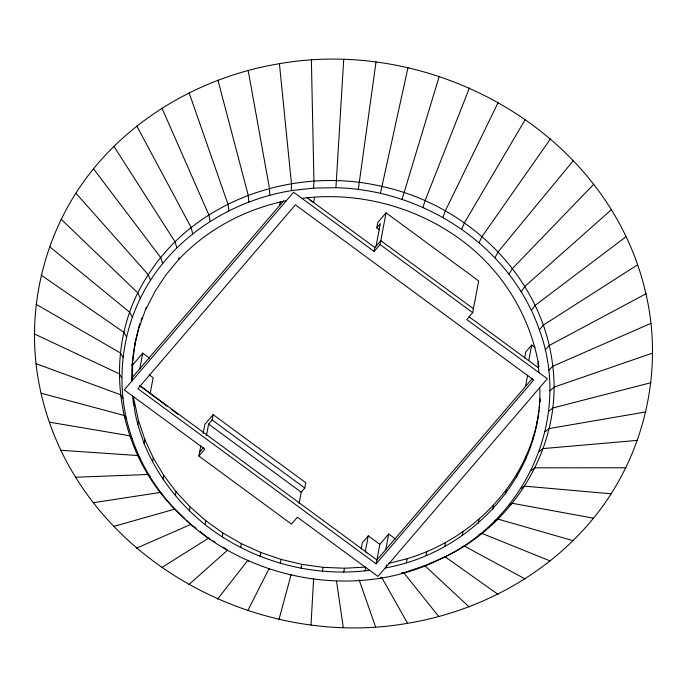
<?xml version="1.0" encoding="UTF-8"?>
<svg xmlns="http://www.w3.org/2000/svg" width="687" height="687" viewBox="0 0 687 687"><rect width="100%" height="100%" fill="white"/><g stroke="black" fill="none" stroke-linecap="round" stroke-linejoin="round"><path stroke-width="1.03" d="M176.645 510.991L174.841 509.11C114.6 448.551 100.199 346.78 148.298 274.731C196.757 198.801 295.865 166.108 381.869 186.443C467.813 204.889 542.962 277.041 552.769 366.257C562.705 444.644 515.525 523.125 445.107 556.805L442.668 557.938C330.155 615.853 174.051 560.695 132.196 438.804C113.776 386.721 120.457 326.729 150.505 280.287C181.729 231.785 234.928 199.874 291.425 190.625L291.451 183.644L279.42 63.685C436.322 36.145 609.781 134.223 645.935 293.804C664.071 371.59 644.028 456.426 593.491 518.196C547.264 574.787 479.311 611.404 407.58 623.315C250.678 650.855 77.219 552.777 41.065 393.196C22.929 315.41 42.972 230.574 93.509 168.804C139.736 112.213 207.689 75.596 279.42 63.685M539.853 387.459L547.307 378.76L466.765 319.549L472.69 312.637L478.684 280.923L386.06 212.824L380.066 244.538L374.149 251.451L293.607 192.24L131.81 381.105C131.2 362.289 134.248 343.534 139.418 325.475M135.193 342.495L132.668 361.929L132.548 377.206L131.81 381.105M291.151 575.294L291.176 574.444L279.025 619.339M291.425 190.625L313.555 188.092L313.933 181.067L311.383 60.018M310.988 624.981L313.65 578.411L313.272 579.201M343.706 59.46L335.926 187.706L313.555 188.092M442.668 557.938C526.13 518.573 571.919 417.584 539.372 329.88C510.098 245.706 423.63 189.784 335.926 187.706M385.261 567.917L386.017 567.797C470.543 552.752 543.305 475.679 539.759 387.571L377.962 576.436L297.419 517.225L291.503 524.138L198.878 456.039L200.784 445.966M537.852 418.383L538.909 410.208M539.175 408.155L539.57 405.09M539.973 402.024L540.368 398.949L539.819 401.878M376.012 62.019L358.296 189.475M134.454 346.394L139.916 323.474M131.938 365.827L132.668 361.929M139.178 327.373L146.425 307.029M139.796 368.739L142.75 353.144L149.611 358.185M369.606 570.296C311.597 577.784 251.03 560.85 205.112 524.653C178.422 503.193 156.945 475.258 144.098 443.441C138.92 428.482 133.347 413.007 133.888 397.172M137.769 424.48L138.499 420.581L134.334 401.191M532.356 378.494L376.897 559.957L150.213 393.29L153.158 377.695L149.027 374.655M146.056 308.978L155.013 291.417L165.953 274.86L178.749 259.514L179.118 257.565M144.098 443.441L144.837 439.543L138.499 420.581M152.54 461.75L153.278 457.851L144.837 439.543M162.982 479.208L163.721 475.31L153.278 457.851M175.314 495.636L176.052 491.737L163.721 475.31M203.12 433.6L204.872 424.326L213.159 414.647L305.784 482.746L304.779 488.053L301.224 492.201L299.103 503.442M189.414 510.836L190.153 506.937L176.052 491.737M206.478 435.352L208.608 424.102L212.154 419.955L213.159 414.647M205.112 524.653L205.851 520.755L190.153 506.937M279.54 205.619L280.33 201.463M222.245 536.933L222.974 533.035L205.851 520.755M240.613 547.539L241.352 543.64L222.974 533.035M314.62 197.324L313.641 202.528L309.348 199.556M260.03 556.358L260.768 552.46L241.352 543.64M280.279 563.288L281.017 559.39L260.768 552.46M301.138 568.269L301.868 564.37L323.105 567.325L344.488 568.235L365.785 567.093L365.046 570.991M379.344 229.698L376.768 227.809L377.773 222.502L386.06 212.824M374.149 251.451L374.879 247.552L380.804 240.639L473.429 308.738M376.064 246.169L380.323 223.661L376.768 227.809M322.366 571.223L323.105 567.325M343.749 572.134L344.488 568.235M361.173 548.982L362.35 542.756L368.266 535.843L379.842 544.362L376.158 563.855L137.898 388.679L295.401 204.829L533.67 379.997L376.158 563.855M368.266 535.843L365.329 551.403L366.746 552.949M385.785 549.548L388.73 533.988L395.592 539.037M386.017 567.797L386.566 564.877M406.438 562.601L407.176 558.703C471.136 539.613 525.151 485.915 537.603 419.388M426.095 555.448L426.825 551.549M444.747 546.414L445.485 542.515M462.214 535.611L462.952 531.712M478.298 523.151L479.037 519.252M492.819 509.17L493.549 505.263M524.593 358.228L525.77 351.993L531.695 345.08L535.053 347.545M528.75 360.675L531.695 345.08M525.521 386.463L527.685 375.025M505.615 493.816L506.353 489.917M538.333 361.645L537.964 363.595L538.969 372.629M516.555 477.267L517.285 473.369M525.512 459.697L526.251 455.799M532.391 441.303L533.129 437.404M537.114 422.282L537.663 419.362M380.418 193.382L407.975 67.661M402.05 199.376L439.225 76.326M422.96 207.405L425.09 200.681L469.427 87.91M140.998 320.571L142.089 317.669M442.917 217.367L445.356 210.806L498.247 102.303M461.69 229.157L464.438 222.786L525.375 119.332M479.097 242.648L482.111 236.491L550.51 138.826M247.775 610.674L269.192 568.347L269.519 569.3M494.923 257.694L498.195 251.777L573.379 160.552M509.007 274.122L512.502 268.462L593.723 184.288M521.201 291.76L524.885 286.385L611.336 209.767M531.352 310.412L535.207 305.337L626.003 236.714M217.573 599.09L247.955 560.197L248.608 561.279M539.372 329.88L543.348 325.114L637.579 264.83M199.616 452.14L203.678 447.392M131.981 365.707L142.75 353.144M283.628 200.844L132.445 377.326L131.706 381.225L124.261 389.915L204.795 449.135L198.878 456.039M379.842 544.362L388.73 533.988M545.152 349.941L549.222 345.492L645.935 293.804M548.647 370.37L552.769 366.257L650.975 323.328M178.749 259.514C207.096 229.364 245.147 209.226 285.552 200.879L286.307 200.767M549.798 390.963L553.945 387.167L652.65 353.066M188.753 584.697L227.68 550.072M548.612 411.479L552.743 408.018L650.933 382.711M545.092 431.702L549.171 428.559L645.849 411.917M539.286 451.402L543.262 448.568L637.459 440.376M531.24 470.372L535.096 467.838L625.84 467.77M161.625 567.668L208.608 538.101L210.42 539.235M521.055 488.397L524.748 486.156L611.129 493.807M508.844 505.28L512.339 503.305L593.491 518.196M380.143 578.05L381.586 577.243L407.58 623.315M494.734 520.832L498.006 519.114L573.104 540.669M478.882 534.898L481.905 533.395L550.21 560.987M401.783 573.396L424.824 565.676L445.107 556.805L497.903 594.264M461.466 547.316L464.206 546.01L525.048 578.918M422.703 566.663L424.824 565.676L469.058 606.87M136.49 548.174L190.926 524.387L195.975 528.303M113.621 526.448L174.841 509.11L184.803 518.565M388.799 563.383L407.176 558.703M401.483 572.958L403.57 572.511L438.838 616.591M93.277 502.712L160.535 492.416L162.553 494.554M301.962 198.38C359.971 190.9 420.53 207.826 466.456 244.031C504.79 274.182 530.931 318.57 538.943 366.626M75.664 477.233L148.152 474.494L150.367 476.915M60.997 450.286L137.829 455.541L140.208 458.263M49.421 422.17L129.688 435.773L132.196 438.804M281.017 559.39L301.868 564.37M41.065 393.196L123.815 415.386L126.417 418.744M36.025 363.672L120.268 394.63L122.921 398.305M34.35 333.934L119.091 373.711L121.762 377.713M36.068 304.289L120.302 352.869L122.956 357.197M213.15 540.952L214.962 542.095M223.138 547.221L225.868 548.939M41.151 275.083L123.875 332.319L126.468 336.974M380.066 244.538L472.69 312.637M306.909 197.573L374.879 247.552M469.23 316.913L538.763 368.034M212.154 419.955L304.779 488.053M208.608 424.102L301.224 492.201M150.213 393.29L139.787 385.63L167.121 406.24M171.389 409.461L178.225 414.613M200.183 531.566L209.87 539.527M49.541 246.624L129.774 312.31L132.282 317.274M186.332 520.025L192.472 526.036M61.16 219.23L137.95 293.04L140.328 298.313M75.871 193.193L148.298 274.731L150.505 280.287M93.509 168.804L160.698 257.573L162.725 263.404M113.896 146.331L175.039 241.772L176.834 247.844M136.79 126.013L191.141 227.483L192.678 233.778M161.952 108.082L208.831 214.868L210.102 221.369M189.097 92.736L227.929 204.073L228.891 210.737M359.103 579.811L375.617 626.982M217.942 80.13L248.213 195.211L248.866 202.012M248.162 70.409L269.467 188.375L269.785 195.28M336.536 581.254L343.294 627.54M132.6 396.047L133.596 405.09"/></g></svg>
